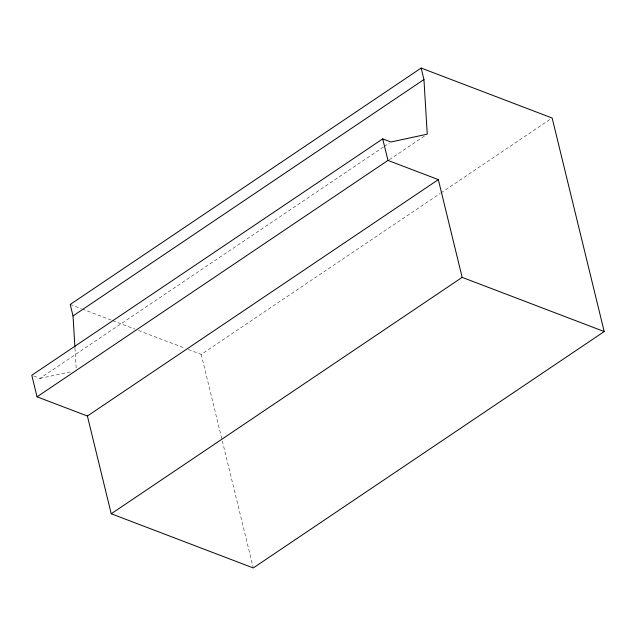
<?xml version="1.0" encoding="UTF-8"?>
<svg xmlns="http://www.w3.org/2000/svg" width="636" height="636" viewBox="0 0 636 636"><rect width="100%" height="100%" fill="white"/><g stroke="black" fill="none" stroke-linecap="round" stroke-linejoin="round"><path stroke-width="0.48" stroke-dasharray="3.18 2.39" d="M33.621 375.971L39.973 378.396L383.484 146.98M384.311 146.423L389.248 143.1M389.359 159.708L424.784 135.85M188.312 349.506L201.222 354.427L440.12 193.495M440.939 192.939L550.498 119.131M39.973 378.396L71.55 371.615M70.222 304.453L81.297 308.675M82.219 309.032L111.737 320.29M112.659 320.647L134.8 329.09M138.489 330.497L184.623 348.099M201.222 354.427L222.091 440.033M222.33 440.994L253.041 566.986M74.969 348.146L76.209 368.642"/><path stroke-width="0.95" d="M421.143 68.052L423.942 79.532L427.249 134.18L390.901 141.987L382.721 138.871L31.8 375.272L37.055 396.816L87.402 416.024L111.228 513.769L253.279 567.948L604.2 331.547L552.151 118.026L421.143 68.052L70.222 304.453L73.021 315.941L74.913 347.169M73.021 315.941L423.942 79.532M37.055 396.816L387.976 160.407L438.331 179.622L462.157 277.36L604.2 331.547M87.402 416.024L438.331 179.622M111.228 513.769L462.157 277.36M382.721 138.871L387.976 160.407"/></g></svg>
